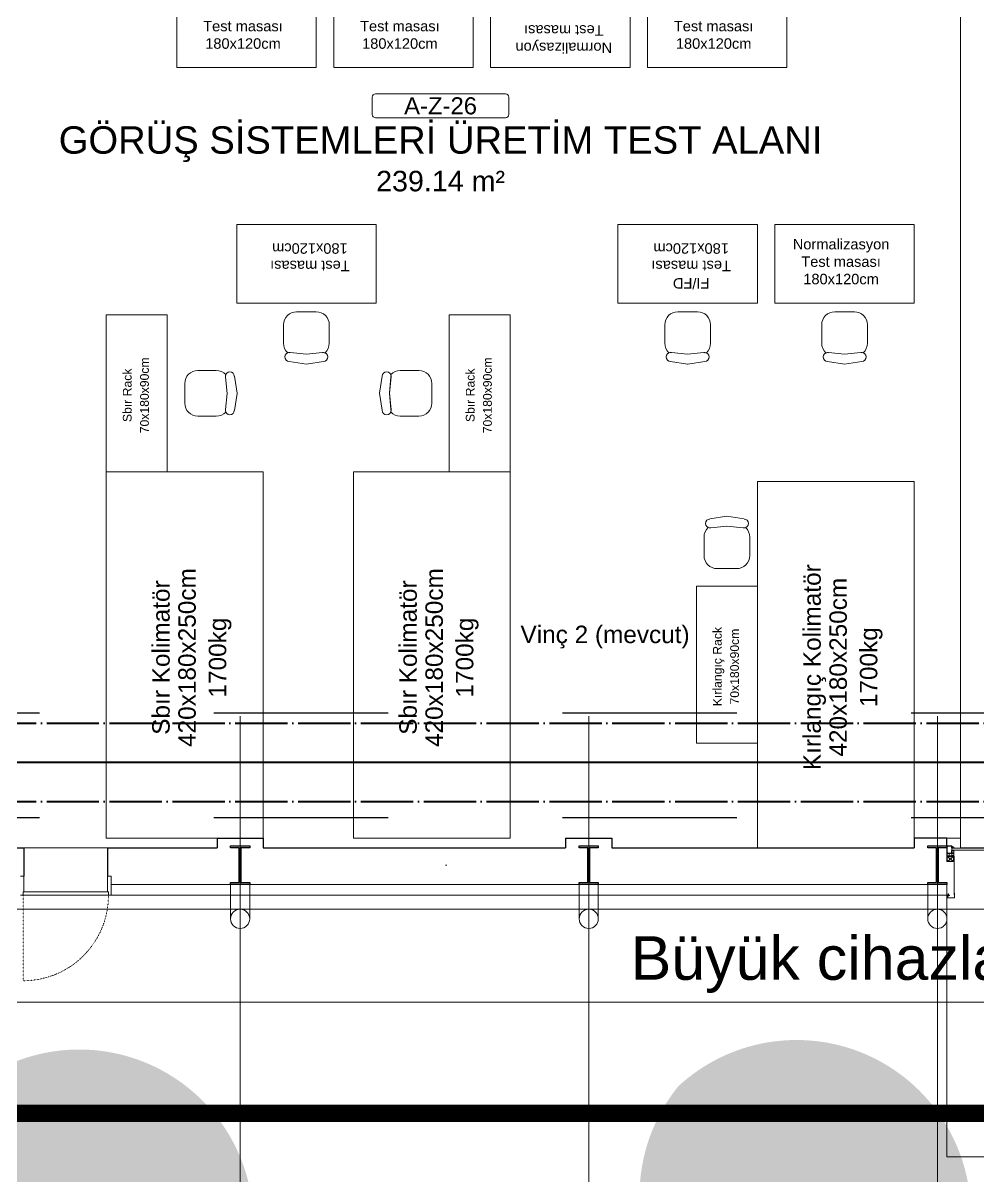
# Model space of a CAD drawing. Header units: centimetres. Extents: x 405464 to 563355, y 50011 to 66875.
# Drawn here: x 506939 to 508035, y 51963 to 53285 of the extents above; entities that cross this region are included whole.
import ezdxf
from ezdxf.enums import TextEntityAlignment as Align

# ---------------------------------------------------------------- set-up
doc = ezdxf.new("R2010")
doc.units = ezdxf.units.CM
for name, pattern in [('DASHDOT', [25.4, 12.7, -6.35, 0, -6.35]), ('DASHED', [4, 2, -2]), ('DOT', [0.25, 0, -0.25]), ('M00$0$CENTER', [50.8, 31.75, -6.35, 6.35, -6.35]), ('SOGUKSU1', [72, 60, -6, 0, -6])]:
    doc.linetypes.add(name, pattern=pattern)
doc.layers.get('0').update_dxf_attribs({"lineweight": 9})
doc.layers.add('-MH_Ad', color=1, linetype='Continuous', lineweight=9, true_color=0xff0000)
for name, color, linetype, lineweight in [('0-KRCN-MİMARİ-220526', 8, 'Continuous', 9), ('0-KRCN-SHT-PROSES-BORU', 1, '0-Y_LINE', 40), ('0-KRCN-SHT-SOGUKSU', 141, 'SOGUKSU1', 40), ('A_Aks', 30, 'DASHDOT', 9), ('A_Arka', 8, 'Continuous', 9), ('A_celik', 1, 'Continuous', 25), ('A_Duvar-alçiplak', 3, 'Continuous', 30), ('A_Kaplama', 191, 'Continuous', 20), ('A_Merdiven', 61, 'Continuous', 13), ('A_Tretuar', 33, 'Continuous', 9), ('M00$0$D_Merkez', 51, 'M00$0$CENTER', 13), ('M00$0$D_Profil', 155, 'Continuous', 15), ('M00_Mahal_No$0$MH_Alan', 51, 'Continuous', 9), ('MH_Alan', 51, 'Continuous', 9), ('TF_Cihaz', 20, 'Continuous', 13), ('TF_Mobilya', 142, 'Continuous', 9)]:
    doc.layers.add(name, color=color, linetype=linetype, lineweight=lineweight)
for name, color, linetype in [('_statik', 2, 'Continuous'), ('A_vinç', 1, 'Continuous'), ('TF_Cihaz_yazı', 5, 'Continuous')]:
    doc.layers.add(name, color=color, linetype=linetype)
doc.styles.add('BORU', font='AGENCYR.TTF')
doc.styles.add('Ince', font='arial.ttf')
doc.styles.add('M00_Mahal_No$0$Kalin01', font='swissk.ttf')
doc.styles.add('M00_Mahal_No$0$Normal', font='swiss.ttf')
doc.styles.add('MP_KAPI_POZ', font='arial.ttf')
doc.styles.add('Normal', font='arial.ttf')
doc.linetypes.add('0-Y_LINE', pattern='A,100,-0.5,["Y",BORU,S=9,R=0,X=0,Y=-4.5],-5', length=105.5)

# ---------------------------------------------------------------- blocks, each defined once
blk = doc.blocks.new('a_aks')
at = {"layer": 'A_Aks', "color": 8, "ltscale": 200}
for p, q in [((2830, 5308), (2830, -831.1)), ((3230, 5308), (3230, -831.1)), ((3630, 5308), (3630, -831.1)), ((-743.4, 57), (12633.6, 57))]:
    blk.add_line(p, q, dxfattribs=at)
blk = doc.blocks.new('mimari_yeni_durum')
at = {"transparency": 33554559}
h = blk.add_hatch(color=8, dxfattribs=at)
h.dxf.hatch_style = 1
h.set_gradient(color1=(128, 128, 128), color2=(214, 214, 214), name='INVSPHERICAL')
h.paths.add_polyline_path([(3668.4, -343.4, 0.653656), (3332.8, -196.4, 0.171763), (3288.2, -322.2, 0.653656), (3623.8, -469.2, 0.171763)])
h.paths.add_polyline_path([(3448.4, -343.4, -1), (3488.4, -343.4, -1)], flags=16)
h = blk.add_hatch(color=8, dxfattribs=at)
h.dxf.hatch_style = 1
h.set_gradient(color1=(128, 128, 128), color2=(214, 214, 214), name='INVSPHERICAL')
h.paths.add_polyline_path([(2845.4, -354.3, 0.653656), (2509.8, -207.3, 0.171763), (2465.2, -333.1, 0.653656), (2800.8, -480.2, 0.171763)])
h.paths.add_polyline_path([(2625.4, -354.3, -1), (2665.4, -354.3, -1)], flags=16)
at = {"color": 8}
for p, q in [((2578, 44.5), (2582, 44.5)), ((2582, 44.5), (2582, 26.5)), ((2678, 44.5), (2678, 26.5)), ((2678, 44.5), (2682, 44.5)), ((2682, 44.5), (2682, 22.5)), ((2581, 23.5), (2581, 26.5)), ((2581, 26.5), (2679, 26.5)), ((2582, 26.5), (2581, 26.5)), ((2581, 26.5), (2581, 23.5)), ((2678, 26.5), (2679, 26.5)), ((2679, 26.5), (2679, 23.5)), ((2679, 26.5), (2679, 22.5)), ((2581, 22.5), (2578, 22.5)), ((2581, 23.5), (2581, 22.5)), ((2679, 22.5), (2581, 22.5)), ((2679, 22.5), (2682, 22.5))]:
    blk.add_line(p, q, dxfattribs=at)
at = {"color": 8, "linetype": 'DOT'}
blk.add_line((2581, 22.5), (2581, -75.5), dxfattribs=at)
blk.add_arc((2581, 22.5), 98, 270, 0, dxfattribs=at)
at = {"layer": 'A_Arka', "color": 8}
for p, q in [((2819, 35), (2819, -4.5)), ((2841, 35), (2841, -4.5)), ((3219, 35), (3219, -4.5)), ((3241, 35), (3241, -4.5)), ((3619, 35), (3619, -4.5)), ((1630, 6.5), (7028, 6.5))]:
    blk.add_line(p, q, dxfattribs=at)
for centre in [(2830, -4.5), (3230, -4.5), (3630, -4.5)]:
    blk.add_circle(centre, 11, dxfattribs=at)
at = {"layer": 'A_celik', "color": 8}
for points in [[(2819, 79), (2841, 79), (2841, 77), (2831, 77), (2831, 37), (2841, 37), (2841, 35), (2819, 35), (2819, 37), (2829, 37), (2829, 77), (2819, 77), (2819, 79)], [(3219, 79), (3241, 79), (3241, 77), (3231, 77), (3231, 37), (3241, 37), (3241, 35), (3219, 35), (3219, 37), (3229, 37), (3229, 77), (3219, 77), (3219, 79)], [(3619, 79), (3641, 79), (3641, 77), (3631, 77), (3631, 37), (3641, 37), (3641, 35), (3619, 35), (3619, 37), (3629, 37), (3629, 77), (3619, 77), (3619, 79)]]:
    blk.add_lwpolyline(points, dxfattribs=at)
at = {"layer": 'A_Duvar-alçiplak', "color": 8}
for p, q in [((2803.5, 88), (2856.5, 88)), ((2803.5, 88), (2803.5, 77)), ((2856.5, 88), (2856.5, 77)), ((3203.5, 88), (3256.5, 88)), ((3203.5, 88), (3203.5, 77)), ((3256.5, 88), (3256.5, 77)), ((3603.5, 88), (3603.5, 77)), ((2456.5, 77), (2582, 77)), ((2582, 77), (2582, 44.5)), ((2678, 77), (2803.5, 77)), ((2678, 77), (2678, 44.5)), ((2856.5, 77), (3203.5, 77)), ((3256.5, 77), (3603.5, 77))]:
    blk.add_line(p, q, dxfattribs=at)
blk.add_lwpolyline([(3641, 79), (3641, 88), (3603.5, 88)], dxfattribs=at)
at = {"layer": 'A_Kaplama', "color": 8}
for p, q in [((3641, 35), (2682, 35)), ((3641, 35), (3641, 22.5)), ((3641, 22.5), (2682, 22.5))]:
    blk.add_line(p, q, dxfattribs=at)
blk.add_lwpolyline([(3641, 35), (3641, 22.3)], dxfattribs=at)
at = {"layer": 'A_Tretuar', "color": 8}
blk.add_line((12577, -100), (1570, -100), dxfattribs=at)
at = {"layer": 'A_Aks', "color": 8}
blk.add_blockref('a_aks', (0, 0), dxfattribs=at)
blk = doc.blocks.new('görüş_sis_üretim_alanı')
at = {"color": 8}
for p, q in [((1287.3, 634.5), (1264.9, 634.5)), ((1724.7, 634.5), (1702.3, 634.5)), ((1882.3, 634.5), (1904.7, 634.5)), ((1249.9, 619.5), (1249.9, 604.5)), ((1302.3, 598.3), (1302.3, 619.5)), ((1687.3, 619.5), (1687.3, 604.5)), ((1739.7, 598.3), (1739.7, 619.5)), ((1867.3, 598.3), (1867.3, 619.5)), ((1919.7, 619.5), (1919.7, 604.5)), ((1249.9, 604.5), (1249.9, 598.3)), ((1687.3, 604.5), (1687.3, 598.3)), ((1919.7, 604.5), (1919.7, 598.3)), ((1257.4, 587.7), (1276, 585.8)), ((1257.4, 587.6), (1276, 585.8)), ((1276, 585.8), (1294.7, 587.7)), ((1276, 585.8), (1294.7, 587.6)), ((1694.8, 587.7), (1713.4, 585.8)), ((1694.8, 587.6), (1713.4, 585.8)), ((1713.4, 585.8), (1732.1, 587.7)), ((1713.4, 585.8), (1732.1, 587.6)), ((1893.6, 585.8), (1874.9, 587.7)), ((1893.6, 585.8), (1874.9, 587.6)), ((1912.2, 587.7), (1893.6, 585.8)), ((1912.2, 587.6), (1893.6, 585.8)), ((1276, 574.5), (1256.4, 577.6)), ((1276, 574.5), (1276, 574.5)), ((1276, 574.5), (1276, 574.5)), ((1276.1, 574.5), (1276, 574.5)), ((1295.6, 577.6), (1276.1, 574.5)), ((1276.1, 574.5), (1276.1, 574.5)), ((1713.4, 574.5), (1693.8, 577.6)), ((1713.4, 574.5), (1713.4, 574.5)), ((1713.4, 574.5), (1713.4, 574.5)), ((1713.5, 574.5), (1713.4, 574.5)), ((1733, 577.6), (1713.5, 574.5)), ((1713.5, 574.5), (1713.5, 574.5)), ((1874, 577.6), (1893.5, 574.5)), ((1893.5, 574.5), (1893.5, 574.5)), ((1893.5, 574.5), (1893.6, 574.5)), ((1893.6, 574.5), (1913.2, 577.6)), ((1893.6, 574.5), (1893.6, 574.5)), ((1893.6, 574.5), (1893.6, 574.5)), ((1172.7, 567.2), (1151.5, 567.2)), ((1185.2, 540.9), (1183.3, 559.6)), ((1185.2, 540.9), (1183.4, 559.6)), ((1193.4, 560.5), (1196.5, 541)), ((1360, 541.1), (1363.1, 560.7)), ((1373.1, 559.7), (1371.3, 541.1)), ((1373.2, 559.7), (1371.3, 541.1)), ((1390, 567.2), (1383.8, 567.2)), ((1405, 567.2), (1390, 567.2)), ((1136.5, 552.2), (1136.5, 529.8)), ((1420, 529.8), (1420, 552.2)), ((1183.3, 522.3), (1185.2, 540.9)), ((1183.4, 522.3), (1185.2, 540.9)), ((1196.5, 540.9), (1193.4, 521.3)), ((1196.5, 541), (1196.5, 541)), ((1196.5, 541), (1196.5, 540.9)), ((1196.5, 540.9), (1196.5, 540.9)), ((1196.5, 540.9), (1196.5, 540.9)), ((1360, 541.1), (1360, 541.1)), ((1360, 541.1), (1360, 541.1)), ((1360, 541), (1360, 541.1)), ((1363.1, 521.5), (1360, 541)), ((1360, 541), (1360, 541)), ((1371.3, 541.1), (1373.1, 522.4)), ((1371.3, 541.1), (1373.2, 522.4)), ((1151.5, 514.8), (1166.5, 514.8)), ((1166.5, 514.8), (1172.7, 514.8)), ((1383.8, 514.8), (1405, 514.8)), ((1739, 396.9), (1758.5, 400)), ((1758.5, 400), (1758.5, 400)), ((1758.5, 400), (1758.6, 400)), ((1758.6, 400), (1758.6, 400)), ((1758.6, 400), (1758.6, 400)), ((1758.6, 400), (1778.2, 396.9)), ((1758.6, 388.7), (1739.9, 386.9)), ((1758.6, 388.7), (1739.9, 386.8)), ((1777.2, 386.9), (1758.6, 388.7)), ((1777.2, 386.8), (1758.6, 388.7)), ((1732.3, 376.2), (1732.3, 355)), ((1784.7, 370), (1784.7, 376.2)), ((1784.7, 355), (1784.7, 370)), ((1747.3, 340), (1769.7, 340))]:
    blk.add_line(p, q, dxfattribs=at)
for centre, start, end in [((1264.9, 619.5), 90.0642, 180.0642), ((1287.3, 619.5), 359.9358, 89.9358), ((1702.3, 619.5), 90.0642, 180.0642), ((1724.7, 619.5), 359.9358, 89.9358), ((1882.3, 619.5), 90.0642, 180.0642), ((1904.7, 619.5), 359.9358, 89.9358), ((1264.9, 598.3), 179.9532, 226.7734), ((1287.3, 598.3), 312.9893, 0.047), ((1702.3, 598.3), 179.9532, 226.7734), ((1724.7, 598.3), 312.9893, 0.047), ((1882.3, 598.3), 179.953, 227.0107), ((1904.7, 598.3), 313.2266, 0.0468), ((1151.5, 552.2), 89.9358, 179.9358), ((1172.7, 552.2), 42.9893, 90.047), ((1383.8, 552.2), 89.9532, 136.7734), ((1405, 552.2), 0.0642, 90.0642), ((1151.5, 529.8), 180.0642, 270.0642), ((1405, 529.8), 269.9358, 359.9358), ((1172.7, 529.8), 269.9532, 316.7734), ((1383.8, 529.8), 222.9893, 270.047), ((1747.3, 376.2), 132.9893, 180.047), ((1769.7, 376.2), 359.9532, 46.7734), ((1747.3, 355), 179.9358, 269.9358), ((1769.7, 355), 270.0642, 0.0642)]:
    blk.add_arc(centre, 15, start, end, dxfattribs=at)
for centre, major_axis, start_param, end_param in [((1256.4, 582.7), (0, -5.07), 3.141593, 4.712389), ((1256.4, 582.7), (0, -5.07), -1.570796, 0), ((1256.4, 582.6), (0, -5.07), -3.141593, -2.777625), ((1256.4, 582.7), (0, -5.07), 2.948377, 3.141593), ((1256.4, 582.6), (0, -5.07), 2.948377, 3.141593), ((1295.6, 582.7), (0, 5.07), 0, 0.193216), ((1295.6, 582.6), (0, 5.07), 0, 0.193216), ((1295.6, 582.7), (0, 5.07), -1.570796, 0), ((1295.6, 582.6), (0, 5.07), -0.386815, 0), ((1295.6, 582.7), (0, 5.07), 3.141593, 4.712389), ((1693.8, 582.7), (0, -5.07), 3.141593, 4.712389), ((1693.8, 582.7), (0, -5.07), -1.570796, 0), ((1693.8, 582.6), (0, -5.07), -3.141593, -2.777625), ((1693.8, 582.7), (0, -5.07), 2.948377, 3.141593), ((1693.8, 582.6), (0, -5.07), 2.948377, 3.141593), ((1733, 582.7), (0, 5.07), 0, 0.193216), ((1733, 582.6), (0, 5.07), 0, 0.193216), ((1733, 582.7), (0, 5.07), -1.570796, 0), ((1733, 582.6), (0, 5.07), -0.386815, 0), ((1733, 582.7), (0, 5.07), 3.141593, 4.712389), ((1188.3, 560.5), (-5.07, 0), -1.570796, 0), ((1188.3, 560.5), (-5.07, 0), 0, 0.193216), ((1188.4, 560.5), (-5.07, 0), -0.386815, 0), ((1188.4, 560.5), (-5.07, 0), 0, 0.193216), ((1188.3, 560.5), (-5.07, 0), 3.141593, 4.712389), ((1368.2, 560.7), (-5.07, 0), -1.570796, 0), ((1368.2, 560.7), (-5.07, 0), 3.141593, 4.712389), ((1368.1, 560.7), (-5.07, 0), -3.141593, -2.777625), ((1368.1, 560.7), (-5.07, 0), 2.948377, 3.141593), ((1368.2, 560.7), (-5.07, 0), 2.948377, 3.141593), ((1188.3, 521.3), (5.07, 0), 2.948377, 3.141593), ((1188.3, 521.3), (5.07, 0), 3.141593, 4.712389), ((1188.4, 521.3), (5.07, 0), 2.948377, 3.141593), ((1188.4, 521.3), (5.07, 0), -3.141593, -2.777625), ((1188.3, 521.3), (5.07, 0), -1.570796, 0), ((1368.2, 521.5), (5.07, 0), 3.141593, 4.712389), ((1368.2, 521.5), (5.07, 0), -1.570796, 0), ((1368.1, 521.5), (5.07, 0), -0.386815, 0), ((1368.1, 521.5), (5.07, 0), 0, 0.193216), ((1368.2, 521.5), (5.07, 0), 0, 0.193216), ((1739, 391.8), (0, -5.07), 3.141593, 4.712389), ((1778.2, 391.8), (0, 5.07), -1.570796, 0), ((1739, 391.8), (0, -5.07), -1.570796, 0), ((1739, 391.9), (0, -5.07), -0.386815, 0), ((1739, 391.9), (0, -5.07), 0, 0.193216), ((1739, 391.8), (0, -5.07), 0, 0.193216), ((1778.2, 391.9), (0, 5.07), 2.948377, 3.141593), ((1778.2, 391.8), (0, 5.07), 2.948377, 3.141593), ((1778.2, 391.8), (0, 5.07), 3.141593, 4.712389), ((1778.2, 391.9), (0, 5.07), -3.141593, -2.777625)]:
    blk.add_ellipse(centre, major_axis=major_axis, ratio=0.992782, start_param=start_param, end_param=end_param, dxfattribs=at)
at = {"color": 8, "extrusion": (0, 0, -1)}
for centre, major_axis, start_param, end_param in [((1874, 582.7), (0, 5.07), -1.570796, 0), ((1874, 582.7), (0, 5.07), 3.141593, 4.712389), ((1874, 582.6), (0, 5.07), -0.386815, 0), ((1874, 582.7), (0, 5.07), 0, 0.193216), ((1874, 582.6), (0, 5.07), 0, 0.193216), ((1913.2, 582.7), (0, -5.07), 2.948377, 3.141593), ((1913.2, 582.6), (0, -5.07), 2.948377, 3.141593), ((1913.2, 582.7), (0, -5.07), 3.141593, 4.712389), ((1913.2, 582.6), (0, -5.07), -3.141593, -2.777625), ((1913.2, 582.7), (0, -5.07), -1.570796, 0)]:
    blk.add_ellipse(centre, major_axis=major_axis, ratio=0.992782, start_param=start_param, end_param=end_param, dxfattribs=at)
at = {"layer": 'TF_Cihaz', "color": 8}
for points in [[(1116.5, 631), (1046.5, 631), (1046.5, 451), (1116.5, 451)], [(1510, 631), (1440, 631), (1440, 451), (1510, 451)], [(1226.5, 451), (1046.5, 451), (1046.5, 31), (1226.5, 31)], [(1510, 451), (1330, 451), (1330, 31), (1510, 31)], [(1973.5, 440), (1793.5, 440), (1793.5, 20), (1973.5, 20)], [(1793.5, 320), (1723.5, 320), (1723.5, 140), (1793.5, 140)]]:
    blk.add_lwpolyline(points, close=True, dxfattribs=at)
at = {"layer": 'TF_Mobilya', "color": 8}
for points in [[(1287.4, 914.5), (1287.4, 1004.5), (1127.4, 1004.5), (1127.4, 914.5)], [(1467.4, 914.5), (1467.4, 1004.5), (1307.4, 1004.5), (1307.4, 914.5)], [(1487.4, 1004.5), (1487.4, 914.5), (1647.4, 914.5), (1647.4, 1004.5)], [(1827.4, 914.5), (1827.4, 1004.5), (1667.4, 1004.5), (1667.4, 914.5)], [(1196.1, 734.5), (1196.1, 644.5), (1356.1, 644.5), (1356.1, 734.5)], [(1633.5, 734.5), (1633.5, 644.5), (1793.5, 644.5), (1793.5, 734.5)], [(1973.5, 644.5), (1973.5, 734.5), (1813.5, 734.5), (1813.5, 644.5)]]:
    blk.add_lwpolyline(points, close=True, dxfattribs=at)
at = {"layer": 'TF_Cihaz_yazı', "color": 8, "style": 'MP_KAPI_POZ'}
for s, height, p in [('Sbır Rack', 10, (1070.5, 538.7)), ('70x180x90cm', 10, (1090.3, 538.7)), ('Sbır Rack', 10, (1464, 538.7)), ('70x180x90cm', 10, (1483.8, 538.7)), ('Kırlangıç Kolimatör', 20, (1856.2, 227)), ('420x180x250cm', 20, (1139.1, 238)), ('420x180x250cm', 20, (1422.6, 238)), ('Sbır Kolimatör', 20, (1109.2, 238)), ('Sbır Kolimatör', 20, (1392.7, 238)), ('420x180x250cm', 20, (1886.1, 227)), ('1700kg', 20, (1174.1, 238)), ('1700kg', 20, (1457.6, 238)), ('Kırlangıç Rack', 10, (1747.5, 227.7)), ('70x180x90cm', 10, (1767.3, 227.7)), ('1700kg', 20, (1921.1, 227))]:
    blk.add_text(s, height=height, rotation=90, dxfattribs=at).set_placement(p, align=Align.MIDDLE_CENTER)
at = {"layer": 'TF_Mobilya', "color": 8, "style": 'MP_KAPI_POZ'}
for s, p in [('Test masası', (1203.3, 962)), ('Test masası', (1383.3, 962)), ('Test masası', (1743.3, 962)), ('180x120cm', (1203.3, 942)), ('180x120cm', (1383.3, 942)), ('180x120cm', (1743.3, 942)), ('Normalizasyon', (1889.5, 712)), ('Test masası', (1889.5, 692)), ('180x120cm', (1889.5, 672))]:
    blk.add_text(s, height=12, dxfattribs=at).set_placement(p, align=Align.MIDDLE_CENTER)
for s, p in [('Test masası', (1571.4, 957)), ('Normalizasyon', (1571.4, 937)), ('180x120cm', (1280.1, 707)), ('180x120cm', (1717.5, 707)), ('Test masası', (1280.1, 687)), ('Test masası', (1717.5, 687)), ('FI/FD', (1717.5, 667))]:
    blk.add_text(s, height=12, rotation=180, dxfattribs=at).set_placement(p, align=Align.MIDDLE_CENTER)
blk = doc.blocks.new('M00_Mahal_No$0$MHL')
at = {"color": 0, "linetype": 'ByBlock', "lineweight": -2}
blk.add_lwpolyline([(-100, -5), (-100, -30, 0.414214), (-95, -35), (95, -35, 0.414214), (100, -30), (100, -5, 0.414214), (95, 0), (-95, 0, 0.414214)], format="xyb", close=True, dxfattribs=at)
for tag, height, style, p in [('MAHALNO', 25, 'M00_Mahal_No$0$Kalin01', (0, -17.5)), ('MAHALADI', 40, 'M00_Mahal_No$0$Normal', (0, -67.5))]:
    blk.add_attdef(tag, text='', height=height, dxfattribs=dict(at, style=style)).set_placement(p, align=Align.MIDDLE_CENTER)
at = {"layer": 'M00_Mahal_No$0$MH_Alan', "style": 'M00_Mahal_No$0$Normal'}
blk.add_attdef('ALAN', text='', height=40, dxfattribs=at).set_placement((0, -127.5), align=Align.MIDDLE_CENTER)
blk = doc.blocks.new('A$C17b1b0ad')
at = {"layer": 'MH_Alan', "color": 8}
blk.add_lwpolyline([(1702, 1271.5), (1702, 950), (2251, 950), (2251, 77), (2403.5, 77), (2403.5, 88), (2456.5, 88), (2456.5, 77), (2803.5, 77), (2803.5, 88), (2856.5, 88), (2856.5, 77), (3203.5, 77), (3203.5, 88), (3256.5, 88), (3256.5, 77), (3603.5, 77), (3603.5, 88), (3656.5, 88), (3656.5, 77), (3656.5, 77), (3656.5, 88), (3656.5, 88), (3656.5, 1645.5)], dxfattribs=at)
blk.add_lwpolyline([(3656.5, 77), (4003.5, 77), (4003.5, 88), (4017.5, 88), (4017.5, 1645.5), (4002.5, 1645.5), (4002.5, 1661.5), (3656.5, 1661.5), (3656.5, 88), (3656.5, 88)], close=True, dxfattribs=at)
at = {"layer": '-MH_Ad', "color": 8}
ref = blk.add_blockref('M00_Mahal_No$0$MHL', (3060, 941.3), dxfattribs=dict(at, xscale=0.7839999999999999, yscale=0.7839999999999999, zscale=0.7839999999999999))
ref.add_attrib('MAHALNO', 'A-Z-26', dxfattribs={"layer": '0', "color": 0, "linetype": 'ByBlock', "lineweight": -2, "height": 19.6, "style": 'M00_Mahal_No$0$Kalin01'}).set_placement((3060, 927.6), align=Align.MIDDLE_CENTER)
ref.add_attrib('MAHALADI', 'GÖRÜŞ SİSTEMLERİ ÜRETİM TEST ALANI', dxfattribs={"layer": '0', "color": 0, "linetype": 'ByBlock', "lineweight": -2, "height": 31.36, "style": 'M00_Mahal_No$0$Normal'}).set_placement((3060, 888.4), align=Align.MIDDLE_CENTER)
ref.add_attrib('ALAN', '239.14 m²', dxfattribs={"layer": 'M00_Mahal_No$0$MH_Alan', "height": 23.52, "style": 'M00_Mahal_No$0$Normal'}).set_placement((3060, 841.3), align=Align.MIDDLE_CENTER)
blk = doc.blocks.new('statik_temel_kalıp')
at = {"layer": '_statik', "color": 4, "linetype": 'DASHED', "ltscale": 100}
for p, q in [((-10930, -4625.5), (-210, -4625.5)), ((-10930, -4745.5), (-60, -4745.5))]:
    blk.add_line(p, q, dxfattribs=at)
blk = doc.blocks.new('M00$0$RUUVIP')
for p, q in [((-5, 19), (-5, 20)), ((-5, 20), (5, 20)), ((5, 19), (-5, 19)), ((-4, 20), (-3, 21)), ((-1, 18), (-2, 17)), ((-2, 17), (2, 17)), ((-2, 17), (-1, 17)), ((-2, 16), (2, 15)), ((-1, 16), (-2, 16)), ((-2, 16), (-1, 16)), ((-2, 15), (2, 14)), ((-1, 15), (-2, 15)), ((-2, 15), (-1, 14)), ((-1, 14), (-2, 13)), ((-2, 13), (2, 13)), ((-2, 13), (-1, 13)), ((-2, 12), (2, 11)), ((-1, 12), (-2, 12)), ((-2, 12), (-1, 12)), ((-2, 11), (2, 10)), ((-1, 11), (-2, 11)), ((-2, 11), (-1, 10)), ((-1, 10), (-2, 9)), ((-2, 9), (2, 9)), ((-2, 9), (-1, 9)), ((-2, 8), (2, 7)), ((-1, 8), (-2, 8)), ((-2, 8), (-1, 8)), ((-2, 7), (2, 6)), ((-1, 7), (-2, 7)), ((-2, 7), (-1, 6)), ((-1, 19), (-1, 18)), ((-1, 17), (-1, 16)), ((-1, 16), (-1, 15)), ((-1, 14), (-1, 14)), ((-1, 13), (-1, 12)), ((-1, 12), (-1, 11)), ((-1, 10), (-1, 10)), ((-1, 9), (-1, 8)), ((-1, 8), (-1, 7)), ((-1, 6), (-1, 1)), ((-1, 1), (-1, 6)), ((-1, 6), (-1, 6)), ((-1, 1), (0, 0)), ((0, 0), (-1, 1)), ((0, 0), (1, 1)), ((1, 17), (1, 19)), ((1, 16), (2, 17)), ((2, 17), (1, 17)), ((2, 15), (1, 16)), ((1, 16), (1, 16)), ((1, 14), (1, 15)), ((1, 15), (2, 15)), ((1, 13), (1, 14)), ((1, 14), (2, 14)), ((2, 14), (1, 14)), ((1, 12), (2, 13)), ((2, 13), (1, 13)), ((2, 11), (1, 12)), ((1, 12), (1, 12)), ((1, 10), (1, 11)), ((1, 11), (2, 11)), ((1, 9), (2, 10)), ((2, 10), (1, 10)), ((1, 8), (2, 9)), ((2, 9), (1, 9)), ((1, 9), (1, 9)), ((2, 7), (1, 8)), ((1, 8), (1, 8)), ((1, 6), (1, 7)), ((1, 7), (2, 7)), ((1, 5), (2, 6)), ((2, 6), (1, 6)), ((1, 1), (1, 5)), ((3, 21), (4, 20)), ((5, 20), (5, 19))]:
    blk.add_line(p, q)
blk.add_arc((0, 11), 10.8, 72.4592, 107.5408)
blk = doc.blocks.new('duvarlar')
h = blk.add_hatch()
h.set_pattern_fill('DEFAULT__10', color=8, scale=12.6, angle=585, style=0, pattern_type=0)
h.set_pattern_definition([(225, (3855.164, 148.928), (8.90955, -8.90955), [])])
edge = h.paths.add_edge_path()
edge.add_line((3646.7, 76.9), (3646.5, 76.9))
edge.add_line((3646.5, 76.9), (3646.5, 76.9))
edge.add_line((3646.5, 76.9), (3646.3, 76.9))
edge.add_line((3646.3, 76.9), (3646.3, 78.6))
edge.add_arc((3646.2, 78.6), 0.1, 0, 90)
edge.add_line((3646.2, 78.7), (3642, 78.7))
edge.add_arc((3642, 78.6), 0.05, 90, 206.3878)
edge.add_arc((3641.6, 78.4), 0.4, 0, 26.3878)
edge.add_arc((3641.9, 78.4), 0.075, 180, 360)
edge.add_arc((3641.6, 78.4), 0.25, 0, 270)
edge.add_arc((3641.6, 78.1), 0.075, 270, 450)
edge.add_arc((3641.6, 78.4), 0.4, 243.6122, 270)
edge.add_arc((3641.4, 78), 0.05, 63.6122, 180)
edge.add_line((3641.4, 78), (3641.4, 75.5))
edge.add_line((3641.4, 75.5), (3641.3, 75.5))
edge.add_line((3641.3, 75.5), (3641.4, 75.5))
edge.add_line((3641.4, 75.5), (3641.4, 71.5))
edge.add_arc((3641.4, 71.5), 0.05, 180, 296.3878)
edge.add_arc((3641.6, 71.1), 0.4, 90, 116.3878)
edge.add_arc((3641.6, 71.4), 0.075, 270, 450)
edge.add_arc((3641.6, 71.1), 0.25, 90, 360)
edge.add_arc((3641.9, 71.1), 0.075, 0, 180)
edge.add_arc((3641.6, 71.1), 0.4, 333.6122, 360)
edge.add_arc((3642, 70.9), 0.05, 153.6122, 270)
edge.add_line((3642, 70.8), (3646.2, 70.8))
edge.add_arc((3646.2, 70.9), 0.1, 270, 360)
edge.add_line((3646.3, 70.9), (3646.3, 74))
edge.add_line((3646.3, 74), (3646.5, 74))
edge.add_line((3646.5, 74), (3646.5, 74))
edge.add_line((3646.5, 74), (3646.7, 74))
edge.add_arc((3646.7, 73.9), 0.03, 0, 90)
edge.add_line((3646.8, 73.9), (3646.8, 73.8))
edge.add_arc((3646.7, 73.8), 0.03, 270, 360)
edge.add_line((3646.7, 73.8), (3646.5, 73.8))
edge.add_arc((3646.5, 73.8), 0.03, 90, 180)
edge.add_line((3646.5, 73.8), (3646.5, 73.6))
edge.add_arc((3646.5, 73.6), 0.03, 180, 270)
edge.add_line((3646.5, 73.6), (3647.8, 73.6))
edge.add_arc((3647.8, 73.6), 0.03, 270, 360)
edge.add_line((3647.9, 73.6), (3647.9, 73.8))
edge.add_arc((3647.8, 73.8), 0.03, 0, 90)
edge.add_line((3647.8, 73.8), (3647.7, 73.8))
edge.add_arc((3647.7, 73.8), 0.03, 180, 270)
edge.add_line((3647.6, 73.8), (3647.6, 73.9))
edge.add_arc((3647.7, 73.9), 0.03, 90, 180)
edge.add_line((3647.7, 74), (3647.9, 74))
edge.add_arc((3647.9, 73.9), 0.05, 45, 90)
edge.add_line((3648, 73.9), (3648, 73.9))
edge.add_arc((3648.1, 73.9), 0.1, 225, 270)
edge.add_line((3648.1, 73.8), (3648.2, 73.8))
edge.add_arc((3648.2, 73.8), 0.03, 0, 90)
edge.add_line((3648.2, 73.8), (3648.2, 73.8))
edge.add_arc((3648.2, 73.8), 0.03, 270, 360)
edge.add_line((3648.2, 73.7), (3648.1, 73.7))
edge.add_arc((3648.1, 73.7), 0.03, 90, 180)
edge.add_line((3648.1, 73.7), (3648.1, 73.6))
edge.add_arc((3648.1, 73.6), 0.03, 180, 270)
edge.add_line((3648.1, 73.6), (3648.8, 73.6))
edge.add_arc((3648.8, 73.6), 0.03, 270, 360)
edge.add_line((3648.8, 73.6), (3648.8, 73.7))
edge.add_arc((3648.8, 73.7), 0.03, 0, 90)
edge.add_line((3648.8, 73.7), (3648.7, 73.7))
edge.add_arc((3648.7, 73.8), 0.03, 180, 270)
edge.add_line((3648.7, 73.8), (3648.7, 73.8))
edge.add_arc((3648.7, 73.8), 0.03, 90, 180)
edge.add_line((3648.7, 73.8), (3649, 73.8))
edge.add_arc((3649, 73.8), 0.05, 0, 90)
edge.add_line((3649, 73.8), (3649, 70.6))
edge.add_arc((3648.9, 70.6), 0.1, 270, 360)
edge.add_line((3648.9, 70.5), (3648, 70.5))
edge.add_arc((3648, 70.6), 0.05, 180, 270)
edge.add_line((3647.9, 70.6), (3647.9, 71.1))
edge.add_arc((3647.9, 71.1), 0.05, 0, 90)
edge.add_line((3647.9, 71.1), (3646.5, 71.1))
edge.add_arc((3646.5, 71.1), 0.05, 90, 180)
edge.add_line((3646.5, 71.1), (3646.5, 70.8))
edge.add_arc((3646.5, 70.8), 0.05, 180, 270)
edge.add_line((3646.5, 70.7), (3647, 70.7))
edge.add_arc((3647, 70.7), 0.05, 0, 90)
edge.add_line((3647, 70.7), (3647, 70.6))
edge.add_arc((3647, 70.6), 0.05, 270, 360)
edge.add_line((3647, 70.5), (3641.1, 70.5))
edge.add_arc((3641.1, 70.6), 0.1, 180, 270)
edge.add_line((3641, 70.6), (3641, 78.9))
edge.add_arc((3641.1, 78.9), 0.1, 90, 180)
edge.add_line((3641.1, 79), (3646.3, 79))
edge.add_arc((3646.3, 78.5), 0.5, 59.04, 90)
edge.add_line((3646.6, 78.9), (3649, 77.5))
edge.add_arc((3648.9, 77.4), 0.1, 0, 59.04)
edge.add_line((3649, 77.4), (3649, 77.1))
edge.add_arc((3649, 77.1), 0.05, 270, 360)
edge.add_line((3649, 77), (3648.7, 77))
edge.add_arc((3648.7, 77.1), 0.03, 180, 270)
edge.add_line((3648.7, 77.1), (3648.7, 77.1))
edge.add_arc((3648.7, 77.1), 0.03, 90, 180)
edge.add_line((3648.7, 77.1), (3648.8, 77.1))
edge.add_arc((3648.8, 77.2), 0.03, 270, 360)
edge.add_line((3648.8, 77.2), (3648.8, 77.2))
edge.add_arc((3648.8, 77.2), 0.03, 0, 90)
edge.add_line((3648.8, 77.3), (3648.1, 77.3))
edge.add_arc((3648.1, 77.2), 0.03, 90, 180)
edge.add_line((3648.1, 77.2), (3648.1, 77.2))
edge.add_arc((3648.1, 77.2), 0.03, 180, 270)
edge.add_line((3648.1, 77.1), (3648.2, 77.1))
edge.add_arc((3648.2, 77.1), 0.03, 0, 90)
edge.add_line((3648.2, 77.1), (3648.2, 77.1))
edge.add_arc((3648.2, 77.1), 0.03, 270, 360)
edge.add_line((3648.2, 77), (3648.1, 77))
edge.add_arc((3648.1, 76.9), 0.1, 90, 135)
edge.add_line((3648, 77), (3648, 76.9))
edge.add_arc((3647.9, 77), 0.05, 270, 315)
edge.add_line((3647.9, 76.9), (3647.7, 76.9))
edge.add_arc((3647.7, 76.9), 0.03, 180, 270)
edge.add_line((3647.6, 76.9), (3647.6, 77))
edge.add_arc((3647.7, 77), 0.03, 90, 180)
edge.add_line((3647.7, 77.1), (3647.8, 77.1))
edge.add_arc((3647.8, 77.1), 0.03, 270, 360)
edge.add_line((3647.9, 77.1), (3647.9, 77.2))
edge.add_arc((3647.8, 77.2), 0.03, 0, 90)
edge.add_line((3647.8, 77.3), (3646.5, 77.3))
edge.add_arc((3646.5, 77.2), 0.03, 90, 180)
edge.add_line((3646.5, 77.2), (3646.5, 77.1))
edge.add_arc((3646.5, 77.1), 0.03, 180, 270)
edge.add_line((3646.5, 77.1), (3646.7, 77.1))
edge.add_arc((3646.7, 77), 0.03, 0, 90)
edge.add_line((3646.8, 77), (3646.8, 76.9))
edge.add_arc((3646.7, 76.9), 0.03, 270, 360)
edge.add_arc((3647.4, 77.5), 0.05, 270, 351.9522)
edge.add_arc((3647.5, 77.5), 0.05, 45.5068, 171.9522)
edge.add_arc((3647.7, 77.7), 0.25, 225.5068, 270)
edge.add_line((3647.7, 77.5), (3648.3, 77.5))
edge.add_arc((3648.3, 77.6), 0.1, 270, 419.04)
edge.add_line((3648.3, 77.7), (3647.8, 77.9))
edge.add_arc((3647.7, 77.7), 0.25, 59.04, 103.2615)
edge.add_arc((3647.6, 78), 0.05, 157.6639, 283.2615)
edge.add_arc((3647.5, 78.1), 0.05, 337.6639, 419.04)
edge.add_line((3647.6, 78.1), (3646.6, 78.7))
edge.add_arc((3646.6, 78.6), 0.1, 59.04, 180)
edge.add_line((3646.5, 78.6), (3646.5, 77.6))
edge.add_arc((3646.6, 77.6), 0.1, 180, 270)
edge.add_line((3646.6, 77.5), (3647.4, 77.5))
edge.add_line((3648.8, 71.4), (3648.8, 73.3))
edge.add_arc((3648.7, 73.3), 0.1, 0, 90)
edge.add_line((3648.7, 73.4), (3646.6, 73.4))
edge.add_arc((3646.6, 73.3), 0.1, 90, 180)
edge.add_line((3646.5, 73.3), (3646.5, 71.4))
edge.add_arc((3646.5, 71.4), 0.05, 180, 270)
edge.add_line((3646.5, 71.3), (3648.1, 71.3))
edge.add_arc((3648.1, 71.3), 0.05, 0, 90)
edge.add_line((3648.1, 71.3), (3648.1, 71.1))
edge.add_arc((3648.2, 71.1), 0.05, 180, 270)
edge.add_line((3648.2, 71), (3648.2, 71))
edge.add_arc((3648.2, 71), 0.075, 0, 90)
edge.add_arc((3648.6, 71), 0.25, 180, 450)
edge.add_arc((3648.6, 71.3), 0.075, 90, 270)
edge.add_arc((3648.6, 71), 0.4, 63.6122, 90)
edge.add_arc((3648.8, 71.4), 0.05, 243.6122, 360)
at = {"color": 8}
for p, q in [((3641, 70.6), (3641, 78.9)), ((3641, 70.4), (3641, 67.6)), ((3641.1, 79), (3646.3, 79)), ((3647, 70.5), (3641.1, 70.5)), ((3641.1, 67.7), (3641.1, 70.3)), ((3641.1, 67.5), (3647, 67.5)), ((3641.2, 70.4), (3643.5, 70.4)), ((3643.5, 67.6), (3641.2, 67.6)), ((3641.4, 75.5), (3641.3, 75.5)), ((3641.3, 75.5), (3641.4, 75.5)), ((3641.4, 78), (3641.4, 75.5)), ((3641.4, 75.5), (3641.4, 71.5)), ((3646.2, 78.7), (3642, 78.7)), ((3642, 70.8), (3646.2, 70.8)), ((3643.6, 70.3), (3643.6, 67.7)), ((3643.7, 67.7), (3643.7, 70.3)), ((3643.8, 70.4), (3646.3, 70.4)), ((3646.3, 67.6), (3643.8, 67.6)), ((3649.3, 67.2), (3644.2, 67.2)), ((3644.2, 67.2), (3644.2, 67.1)), ((3644.2, 67.1), (3649.2, 67.1)), ((3646.3, 76.9), (3646.3, 78.6)), ((3646.5, 76.9), (3646.3, 76.9)), ((3646.3, 70.9), (3646.3, 74)), ((3646.3, 74), (3646.5, 74)), ((3646.4, 70.3), (3646.4, 67.9)), ((3646.4, 67.9), (3646.4, 67.9)), ((3646.4, 67.9), (3646.4, 67.7)), ((3646.5, 78.6), (3646.5, 77.6)), ((3647.8, 77.3), (3646.5, 77.3)), ((3646.5, 77.2), (3646.5, 77.1)), ((3646.5, 77.2), (3646.5, 77.1)), ((3647.1, 77.2), (3646.5, 77.2)), ((3646.5, 77.1), (3646.9, 77.1)), ((3646.5, 77.1), (3646.7, 77.1)), ((3646.5, 76.9), (3646.5, 76.9)), ((3646.7, 76.9), (3646.5, 76.9)), ((3646.5, 74), (3646.5, 74)), ((3646.5, 74), (3646.7, 74)), ((3646.5, 73.8), (3646.5, 73.6)), ((3646.7, 73.8), (3646.5, 73.8)), ((3646.9, 73.7), (3646.5, 73.7)), ((3646.5, 73.7), (3646.5, 73.6)), ((3646.5, 73.6), (3647.1, 73.6)), ((3646.5, 73.6), (3647.8, 73.6)), ((3646.5, 73.3), (3646.5, 71.4)), ((3646.5, 71.3), (3648.1, 71.3)), ((3646.5, 71.1), (3646.5, 70.8)), ((3647.9, 71.1), (3646.5, 71.1)), ((3646.5, 70.7), (3647, 70.7)), ((3646.5, 68.3), (3646.5, 70.3)), ((3648, 68.2), (3646.5, 68.2)), ((3646.5, 67.8), (3646.5, 68.1)), ((3646.5, 68.1), (3647.9, 68.1)), ((3647, 67.7), (3646.5, 67.7)), ((3646.6, 78.9), (3649, 77.5)), ((3647.6, 78.1), (3646.6, 78.7)), ((3646.6, 77.5), (3647.4, 77.5)), ((3648.7, 73.4), (3646.6, 73.4)), ((3646.6, 71), (3646.6, 70.9)), ((3647.2, 71), (3646.6, 71)), ((3646.6, 70.8), (3647, 70.8)), ((3646.6, 70.4), (3648.8, 70.4)), ((3646.8, 77), (3646.8, 76.9)), ((3646.8, 73.9), (3646.8, 73.8)), ((3646.9, 77.1), (3646.9, 76.8)), ((3646.9, 74), (3646.9, 73.8)), ((3647, 70.7), (3647, 70.6)), ((3647, 67.6), (3647, 67.7)), ((3649, 67.5), (3647, 67.5)), ((3647.1, 77.1), (3647.1, 77.2)), ((3647.3, 77), (3647.1, 77)), ((3647.1, 73.6), (3647.1, 73.8)), ((3647.1, 73.8), (3647.3, 73.8)), ((3647.1, 70.8), (3647.1, 70.6)), ((3647.3, 77.2), (3647.3, 77.1)), ((3647.8, 77.2), (3647.3, 77.2)), ((3647.3, 73.8), (3647.3, 73.6)), ((3647.3, 73.6), (3647.8, 73.6)), ((3647.3, 70.6), (3647.3, 71)), ((3648.9, 70.5), (3647.3, 70.5)), ((3647.5, 76.8), (3647.5, 77.1)), ((3647.5, 77.1), (3647.8, 77.1)), ((3647.5, 73.8), (3647.5, 74)), ((3647.8, 73.7), (3647.5, 73.7)), ((3647.6, 76.9), (3647.6, 77)), ((3647.6, 73.8), (3647.6, 73.9)), ((3647.7, 77.5), (3648.3, 77.5)), ((3647.7, 77.1), (3647.8, 77.1)), ((3647.9, 76.9), (3647.7, 76.9)), ((3647.7, 74), (3647.9, 74)), ((3647.8, 73.8), (3647.7, 73.8)), ((3648.3, 77.7), (3647.8, 77.9)), ((3647.8, 77.1), (3647.8, 77.2)), ((3647.8, 73.6), (3647.8, 73.7)), ((3647.9, 77.1), (3647.9, 77.2)), ((3647.9, 73.6), (3647.9, 73.8)), ((3647.9, 70.6), (3647.9, 71.1)), ((3647.9, 68.1), (3647.9, 67.6)), ((3648.3, 77.1), (3648, 76.7)), ((3648, 77), (3648, 76.9)), ((3648, 74.1), (3648.3, 73.7)), ((3648, 73.9), (3648, 73.9)), ((3648, 67.7), (3648, 68.2)), ((3648, 67.5), (3648.9, 67.5)), ((3648.8, 77.3), (3648.1, 77.3)), ((3648.1, 77.2), (3648.1, 77.2)), ((3648.1, 77.2), (3648.1, 77.2)), ((3648.8, 77.2), (3648.1, 77.2)), ((3648.1, 77.2), (3648.3, 77.2)), ((3648.1, 77.1), (3648.2, 77.1)), ((3648.2, 77), (3648.1, 77)), ((3648.1, 73.8), (3648.2, 73.8)), ((3648.1, 73.7), (3648.1, 73.6)), ((3648.1, 73.7), (3648.1, 73.6)), ((3648.2, 73.7), (3648.1, 73.7)), ((3648.3, 73.7), (3648.1, 73.7)), ((3648.1, 73.6), (3648.8, 73.6)), ((3648.1, 73.6), (3648.8, 73.6)), ((3648.1, 71.3), (3648.1, 71.1)), ((3648.8, 67.6), (3648.1, 67.6)), ((3648.2, 77.1), (3648.2, 77.1)), ((3648.2, 73.8), (3648.2, 73.8)), ((3648.2, 71), (3648.2, 71)), ((3648.6, 77.2), (3648.8, 77.2)), ((3648.9, 76.7), (3648.6, 77.1)), ((3648.6, 73.7), (3648.9, 74.1)), ((3648.8, 73.7), (3648.6, 73.7)), ((3648.7, 77.1), (3648.7, 77.1)), ((3648.7, 77.1), (3648.8, 77.1)), ((3649, 77), (3648.7, 77)), ((3648.7, 73.8), (3648.7, 73.8)), ((3648.7, 73.8), (3649, 73.8)), ((3648.8, 73.7), (3648.7, 73.7)), ((3648.8, 77.2), (3648.8, 77.2)), ((3648.8, 77.2), (3648.8, 77.2)), ((3648.8, 73.6), (3648.8, 73.7)), ((3648.8, 73.6), (3648.8, 73.7)), ((3648.8, 71.4), (3648.8, 73.3)), ((3648.9, 70.3), (3648.9, 67.7)), ((3649, 77.4), (3649, 77.1)), ((3649, 73.8), (3649, 70.6)), ((3649, 67.6), (3649, 70.4)), ((3649.2, 67.1), (3649.2, 23)), ((3649.3, 23), (3649.3, 67.2)), ((3640.8, 22.2), (3641.7, 19.5)), ((3641, 22.5), (3640.9, 22.4)), ((3641, 22.3), (3640.9, 22.3)), ((3640.9, 22.3), (3641.8, 19.6)), ((3641.4, 21.4), (3641.1, 22.3)), ((3641.4, 20.9), (3641.1, 21.8)), ((3641.1, 21.8), (3641.2, 21.8)), ((3641.5, 21.4), (3641.2, 22.4)), ((3641.2, 22.3), (3641.7, 20.9)), ((3641.5, 20.9), (3641.2, 21.8)), ((3643.8, 22.5), (3641.3, 22.5)), ((3643.8, 22.4), (3641.3, 22.4)), ((3641.3, 22.3), (3641.8, 21)), ((3641.4, 21.4), (3641.5, 21.4)), ((3641.6, 20.9), (3641.5, 20.9)), ((3641.7, 20.8), (3641.6, 20.8)), ((3641.7, 19.5), (3649.7, 19.5)), ((3641.8, 19.6), (3649.6, 19.6)), ((3643.8, 22.4), (3643.8, 22.5)), ((3649.3, 24.6), (3649.3, 23.7)), ((3649.4, 23.7), (3649.3, 23.7)), ((3649.4, 23), (3649.3, 23)), ((3649.3, 22.9), (3649.4, 22.9)), ((3649.5, 24.7), (3649.4, 24.7)), ((3649.5, 24.6), (3649.4, 24.6)), ((3649.4, 24.6), (3649.4, 23.7)), ((3649.4, 24.3), (3649.4, 23)), ((3649.4, 24.3), (3649.6, 24.3)), ((3649.6, 19.6), (3649.6, 24.6)), ((3649.6, 23), (3649.6, 24.3)), ((3649.7, 19.5), (3649.7, 24.6))]:
    blk.add_line(p, q, dxfattribs=at)
at = {"color": 8, "ltscale": 40}
blk.add_lwpolyline([(3648.9, 61.1), (3640.9, 61.1), (3640.9, 67.1), (3648.9, 67.1)], close=True, dxfattribs=at)
at = {"color": 8}
blk.add_lwpolyline([(3646.5, 74.2), (4013.5, 74.2), (4013.5, 76.7), (3646.5, 76.7)], close=True, dxfattribs=at)
for centre, radius, start, end in [((3641.1, 78.9), 0.1, 90, 180), ((3641.1, 70.6), 0.1, 180, 270), ((3641.1, 70.4), 0.1, 90, 180), ((3641.1, 67.6), 0.1, 180, 270), ((3641.2, 70.3), 0.1, 90, 180), ((3641.2, 67.7), 0.1, 180, 270), ((3641.6, 78.4), 0.25, 0, 270), ((3641.6, 78.4), 0.4, 243.6122, 270), ((3641.4, 78), 0.05, 63.6122, 180), ((3641.6, 71.1), 0.4, 90, 116.3878), ((3641.4, 71.5), 0.05, 180, 296.3878), ((3641.6, 71.1), 0.25, 90, 0), ((3641.6, 78.1), 0.075, 270, 90), ((3641.6, 71.4), 0.075, 270, 90), ((3641.9, 78.4), 0.075, 180, 0), ((3641.9, 71.1), 0.075, 0, 180), ((3642, 78.6), 0.05, 90, 206.3878), ((3641.6, 78.4), 0.4, 0, 26.3878), ((3641.6, 71.1), 0.4, 333.6122, 0), ((3642, 70.9), 0.05, 153.6122, 270), ((3643.5, 70.3), 0.1, 0, 90), ((3643.5, 67.7), 0.1, 270, 0), ((3643.8, 70.3), 0.1, 90, 180), ((3643.8, 67.7), 0.1, 180, 270), ((3646.2, 78.6), 0.1, 0, 90), ((3646.2, 70.9), 0.1, 270, 0), ((3646.3, 78.5), 0.5, 59.04, 90), ((3646.3, 70.3), 0.1, 0, 90), ((3646.4, 67.9), 0.015, 90, 270), ((3646.4, 67.9), 0.015, 90, 270), ((3646.3, 67.7), 0.05, 270, 0), ((3646.6, 78.6), 0.1, 59.04, 180), ((3646.6, 77.6), 0.1, 180, 270), ((3646.5, 77.2), 0.03, 90, 180), ((3646.5, 77.1), 0.03, 180, 270), ((3646.5, 73.8), 0.03, 90, 180), ((3646.5, 73.6), 0.03, 180, 270), ((3646.6, 73.3), 0.1, 90, 180), ((3646.5, 71.4), 0.05, 180, 270), ((3646.5, 71.1), 0.05, 90, 180), ((3646.5, 70.8), 0.05, 180, 270), ((3646.6, 70.3), 0.1, 90, 180), ((3646.5, 68.3), 0.05, 180, 270), ((3646.5, 68.1), 0.05, 90, 180), ((3646.5, 67.8), 0.05, 180, 270), ((3646.6, 71), 0.05, 90, 180), ((3646.6, 70.9), 0.05, 180, 270), ((3646.7, 77), 0.03, 0, 90), ((3646.7, 76.9), 0.03, 270, 0), ((3646.7, 73.9), 0.03, 0, 90), ((3646.7, 73.8), 0.03, 270, 0), ((3646.9, 77.1), 0.03, 0, 90), ((3647.2, 78.8), 2, 261.3731, 278.6269), ((3647.2, 72.1), 2, 81.3731, 98.6269), ((3646.9, 73.8), 0.03, 270, 0), ((3647, 70.8), 0.05, 0, 90), ((3647, 70.7), 0.05, 0, 90), ((3647, 70.6), 0.05, 270, 0), ((3647, 70.6), 0.05, 270, 0), ((3647, 67.7), 0.05, 0, 90), ((3647, 67.6), 0.05, 270, 0), ((3647.1, 77.1), 0.03, 180, 270), ((3647.1, 73.8), 0.03, 90, 180), ((3647.2, 71), 0.05, 0, 90), ((3647.3, 77.1), 0.03, 270, 0), ((3647.3, 73.8), 0.03, 0, 90), ((3647.3, 70.6), 0.05, 180, 270), ((3647.5, 77.5), 0.05, 45.5068, 171.9522), ((3647.4, 77.5), 0.05, 270, 351.9522), ((3647.7, 77.7), 0.25, 225.5068, 270), ((3647.5, 77.1), 0.03, 90, 180), ((3647.5, 73.8), 0.03, 180, 270), ((3647.5, 78.1), 0.05, 337.6639, 59.04), ((3647.6, 78), 0.05, 157.6639, 283.2615), ((3647.7, 77), 0.03, 90, 180), ((3647.7, 76.9), 0.03, 180, 270), ((3647.7, 73.9), 0.03, 90, 180), ((3647.7, 73.8), 0.03, 180, 270), ((3647.7, 77.7), 0.25, 59.04, 103.2615), ((3647.8, 77.2), 0.03, 0, 90), ((3647.8, 77.1), 0.03, 270, 0), ((3647.8, 73.8), 0.03, 0, 90), ((3647.8, 73.6), 0.03, 270, 0), ((3647.9, 77), 0.05, 270, 315), ((3647.9, 73.9), 0.05, 45, 90), ((3647.9, 71.1), 0.05, 0, 90), ((3648, 70.6), 0.05, 180, 270), ((3647.9, 68.1), 0.05, 0, 90), ((3648, 67.6), 0.05, 180, 270), ((3648.1, 76.9), 0.1, 90, 135), ((3648.4, 78.1), 1.5, 253.9172, 286.0828), ((3648, 76.7), 0.02, 145, 253.9172), ((3648.4, 72.7), 1.5, 73.9172, 106.0828), ((3648, 74.1), 0.02, 106.0828, 215), ((3648.1, 73.9), 0.1, 225, 270), ((3648, 68.2), 0.05, 0, 90), ((3648.1, 67.7), 0.05, 180, 270), ((3648.1, 77.2), 0.03, 90, 180), ((3648.1, 77.2), 0.03, 180, 270), ((3648.1, 73.7), 0.03, 90, 180), ((3648.1, 73.6), 0.03, 180, 270), ((3648.1, 71.3), 0.05, 0, 90), ((3648.2, 71.1), 0.05, 180, 270), ((3648.2, 77.1), 0.03, 270, 0), ((3648.2, 77.1), 0.03, 0, 90), ((3648.2, 73.8), 0.03, 270, 0), ((3648.2, 73.8), 0.03, 0, 90), ((3648.2, 71), 0.075, 0, 90), ((3648.3, 77.6), 0.1, 270, 59.04), ((3648.3, 77.1), 0.02, 325, 90), ((3648.3, 73.7), 0.02, 270, 35), ((3648.6, 71), 0.25, 180, 90), ((3648.6, 71.3), 0.075, 90, 270), ((3648.6, 77.1), 0.02, 90, 215), ((3648.6, 73.7), 0.02, 145, 270), ((3648.6, 71), 0.4, 63.6122, 90), ((3648.7, 77.1), 0.03, 90, 180), ((3648.7, 77.1), 0.03, 180, 270), ((3648.7, 73.8), 0.03, 90, 180), ((3648.7, 73.8), 0.03, 180, 270), ((3648.7, 73.3), 0.1, 0, 90), ((3648.8, 71.4), 0.05, 243.6122, 0), ((3648.8, 77.2), 0.03, 0, 90), ((3648.8, 77.2), 0.03, 270, 0), ((3648.8, 76.7), 0.02, 286.0828, 35), ((3648.8, 74.1), 0.02, 325, 73.9172), ((3648.8, 73.7), 0.03, 0, 90), ((3648.8, 73.6), 0.03, 270, 0), ((3648.8, 70.3), 0.1, 0, 90), ((3648.8, 67.7), 0.1, 270, 0), ((3648.9, 70.6), 0.1, 270, 0), ((3648.9, 70.4), 0.1, 0, 90), ((3648.9, 67.6), 0.1, 270, 0), ((3648.9, 77.4), 0.1, 0, 59.04), ((3649, 77.1), 0.05, 270, 0), ((3649, 73.8), 0.05, 0, 90), ((3640.9, 22.3), 0.15, 108.4349, 198.4349), ((3640.9, 22.3), 0.03, 108.4349, 198.4349), ((3641, 22.3), 0.15, 18.4349, 108.4349), ((3641, 22.3), 0.03, 18.4349, 108.4349), ((3641.3, 22.4), 0.15, 90, 198.4349), ((3641.3, 22.4), 0.03, 90, 198.4349), ((3641.5, 20.9), 0.15, 198.4349, 288.4349), ((3641.5, 20.9), 0.03, 198.4349, 288.4349), ((3641.6, 20.9), 0.03, 288.4349, 18.4349), ((3641.6, 20.9), 0.15, 288.4349, 18.4349), ((3649.3, 23), 0.15, 180, 270), ((3649.4, 24.6), 0.15, 90, 180), ((3649.3, 23), 0.03, 180, 270), ((3649.4, 24.6), 0.03, 90, 180), ((3649.4, 23), 0.03, 270, 360), ((3649.4, 23), 0.15, 270, 360), ((3649.5, 24.6), 0.15, 0, 90), ((3649.5, 24.6), 0.03, 0, 90)]:
    blk.add_arc(centre, radius, start, end, dxfattribs=at)
at = {"layer": 'A_Merdiven', "color": 8}
for p, q in [((3641, 22.5), (3641, -277.5)), ((3641, -277.5), (4019.9, -277.5))]:
    blk.add_line(p, q, dxfattribs=at)
at = {"layer": 'M00$0$D_Merkez', "color": 8, "ltscale": 0.015}
for points in [[(3648.9, 61.1), (3640.9, 67.1)], [(3640.9, 61.1), (3648.9, 67.1)]]:
    blk.add_lwpolyline(points, dxfattribs=at)
at = {"layer": 'M00$0$D_Profil', "color": 8, "ltscale": 40}
blk.add_lwpolyline([(3648.5, 61.5), (3641.3, 61.5), (3641.3, 66.7), (3648.5, 66.7)], close=True, dxfattribs=at)
at = {"color": 8}
for p, xscale, yscale, zscale, rotation in [((3642.6, 21.7), -0.08000000000029105, 0.08000000000029105, 0.08000000000029105, 108.4349488068036), ((3642.6, 24.3), -0.1000000000003639, 0.1000000000003639, 0.1000000000003639, 180)]:
    blk.add_blockref('M00$0$RUUVIP', p, dxfattribs=dict(at, xscale=xscale, yscale=yscale, zscale=zscale, rotation=rotation))
at = {"color": 8, "style": 'Ince'}
blk.add_text('Büyük cihazlara ait giriş-çıkış kapısı', height=50, dxfattribs=at).set_placement((3831.2, -49.4), align=Align.MIDDLE_CENTER)
blk = doc.blocks.new('A$C9e52caec')
at = {"color": 1, "linetype": 'DASHDOT', "ltscale": 250, "true_color": 0xe60000, "const_width": 20}
blk.add_lwpolyline([(50, 2495), (930, 2495), (930, 1707), (1765, 1707), (1765, 4249), (1550, 4249), (1550, 5141.5), (8707, 5141.5), (8707, 2644), (12614.5, 2644), (12614.5, -227.5), (-33, -227.5), (-33, 2495)], close=True, dxfattribs=at)
at = {"layer": '-MH_Ad', "color": 8}
blk.add_blockref('A$C17b1b0ad', (0, 0), dxfattribs=at)
at = {"color": 8}
blk.add_blockref('mimari_yeni_durum', (0, 0), dxfattribs=at)
at = {"layer": '_statik'}
blk.add_blockref('statik_temel_kalıp', (12530, 4857), dxfattribs=at)
at = {"layer": 'TF_Mobilya', "color": 8}
blk.add_blockref('görüş_sis_üretim_alanı', (1630, 57), dxfattribs=at)
at = {"layer": 'A_vinç', "color": 8, "style": 'Normal'}
blk.add_text('Vinç 2 (mevcut)', height=20, dxfattribs=at).set_placement((3151.7, 311.6))
blk.add_blockref('duvarlar', (0, 0))

msp = doc.modelspace()

# ---------------------------------------------------------------- block references
at = {"layer": '0-KRCN-MİMARİ-220526', "rotation": 359.999999999997}
msp.add_blockref('A$C9e52caec', (504358.3, 52262.4, 74), dxfattribs=at)

# ---------------------------------------------------------------- next in the draw order: linework, layer by layer
at = {"layer": '0-KRCN-SHT-PROSES-BORU'}
msp.add_line((505812.8, 52437.4), (516780.3, 52437.4), dxfattribs=at)
at = {"layer": '0-KRCN-SHT-SOGUKSU'}
for p, q in [((505812.8, 52482.4), (516735.3, 52482.4)), ((505812.8, 52392.4), (516825.3, 52392.4))]:
    msp.add_line(p, q, dxfattribs=at)

doc.saveas('drawing.dxf')
